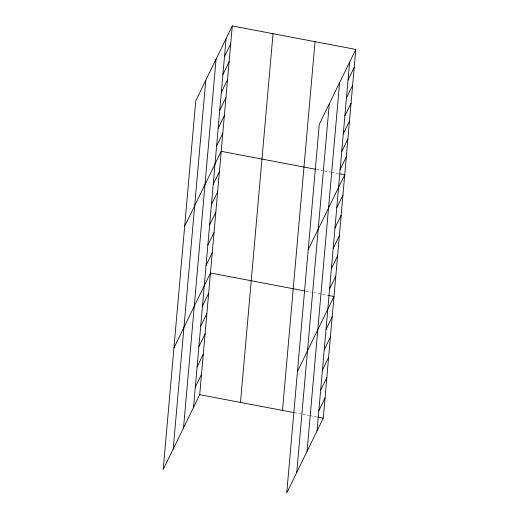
<?xml version="1.0" encoding="UTF-8"?>
<svg xmlns="http://www.w3.org/2000/svg" width="519" height="519" viewBox="0 0 519 519"><rect width="100%" height="100%" fill="white"/><g stroke="black" fill="none" stroke-linecap="round" stroke-linejoin="round"><path stroke-width="0.39" stroke-dasharray="2.6 1.95" d="M316.512 169.434L322.786 170.628M324.356 170.926L330.622 172.12M331.407 172.269L338.466 173.606M305.769 291.12L311.257 292.165M313.612 292.606L327.723 295.292M294.247 412.65L301.299 413.993M302.869 414.292L309.142 415.485M309.927 415.635L316.979 416.971"/><path stroke-width="0.78" d="M173.203 449.045L205.758 80.315M183.518 427.903L216.066 59.166M193.529 407.383L226.076 38.646M232.272 25.95L195.747 100.835L163.2 469.572L199.718 394.687L232.272 25.95L355.8 49.428L323.253 418.165L286.728 493.05L319.282 124.313L355.8 49.428M240.485 402.433L273.039 33.696M282.485 410.419L315.039 41.682M296.738 472.53L329.293 103.794M307.053 451.381L339.601 82.651M317.064 430.861L349.611 62.124M224.5 56.558L230.689 43.862M222.917 74.464L229.106 61.767M221.334 92.376L227.53 79.679M219.758 110.288L225.947 97.591M218.175 128.193L224.364 115.497M216.592 146.105L222.787 133.409M184.68 226.206L221.204 151.321L315.727 169.285M213.218 184.297L219.414 171.601M211.428 204.577L217.623 191.881M209.644 224.857L215.833 212.161M207.853 245.137L214.042 232.441M206.062 265.417L212.252 252.721M173.936 347.886L210.461 273L304.99 290.971M202.481 305.976L208.67 293.28M200.691 326.256L206.88 313.567M198.9 346.543L205.089 333.847M197.11 366.823L203.299 354.127M195.319 387.103L201.508 374.407M348.028 80.036L354.224 67.34M346.452 97.948L352.641 85.252M344.869 115.854L351.058 103.158M343.286 133.766L349.482 121.07M341.703 151.678L347.899 138.982M340.127 169.583L346.316 156.887M308.215 249.684L344.739 174.799L340.036 173.904M336.753 207.775L342.949 195.079M334.963 228.055L341.158 215.359M333.172 248.335L339.368 235.639M331.382 268.615L337.577 255.919M329.591 288.901L335.787 276.205M297.471 371.37L333.996 296.485L328.508 295.441M326.01 329.461L332.205 316.765M324.219 349.741L330.415 337.045M322.429 370.021L328.624 357.325M320.638 390.301L326.834 377.605M318.854 410.581L325.043 397.885M199.718 394.687L294.247 412.65M317.764 417.12L323.253 418.165"/></g></svg>
